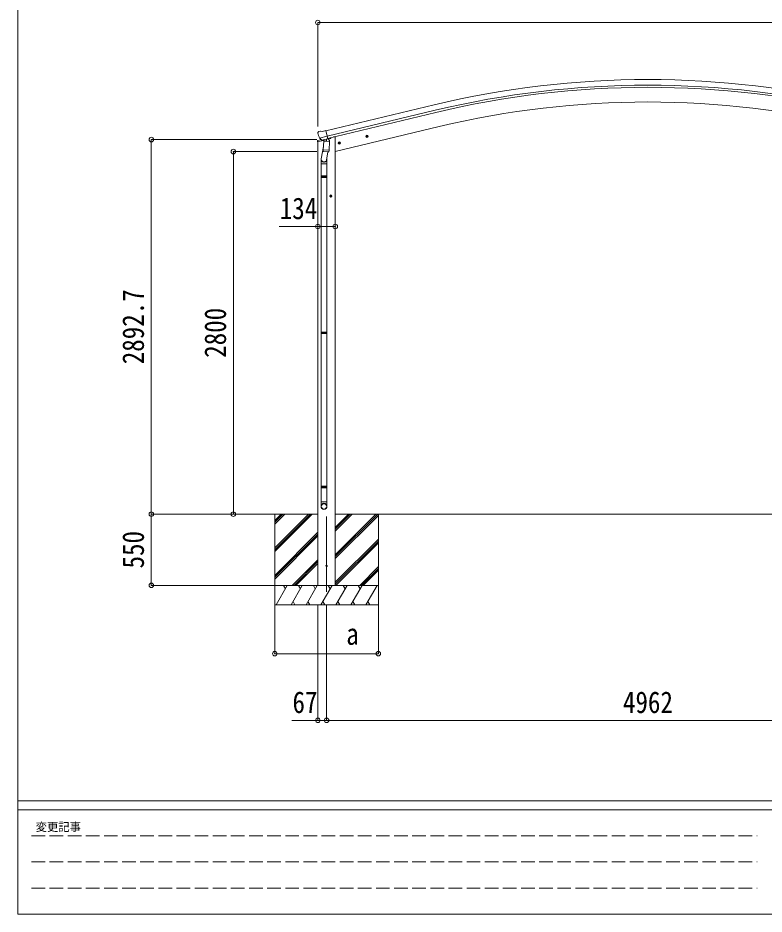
# Model space of a CAD drawing. Units: millimetres at full size. Extents: x -9783 to 9892, y -6828 to 6752.
# Drawn here: x -9783 to -4022, y -6828 to 93 of the extents above; entities that cross this region are included whole.
import ezdxf
from ezdxf.enums import TextEntityAlignment as Align

# ---------------------------------------------------------------- set-up
doc = ezdxf.new("R2010")
doc.units = ezdxf.units.MM
doc.header["$LTSCALE"] = 35
doc.header["$PDMODE"] = 32
doc.header["$PDSIZE"] = 35
doc.linetypes.add('DASHED3', pattern=[4, 3, -1])
for name, color, linetype, lineweight in [('0-0_0', 7, 'Continuous', 9), ('0-1_本体', 4, 'Continuous', 9), ('0-2_部品', 7, 'Continuous', 9), ('0-8_PARTS2', 2, 'Continuous', 9), ('0-A_寸法', 6, 'Continuous', 9), ('F-0_240', 7, 'Continuous', 9)]:
    doc.layers.add(name, color=color, linetype=linetype, lineweight=lineweight)
doc.styles.add('ＭＳ ゴシック', font='')
doc.styles.get('ＭＳ ゴシック').set_extended_font_data('MS Gothic')

msp = doc.modelspace()

# ---------------------------------------------------------------- linework, layer by layer
at = {"layer": '0-0_0'}
for p, q in [((-7466.81, -3739.41), (-7979.03, -3739.42)), ((-7799.81, -3788.01), (-7751.21, -3739.41)), ((-7799.81, -3802.15), (-7737.07, -3739.41)), ((-7799.81, -3816.3), (-7722.93, -3739.41)), ((-7799.81, -4028.43), (-7510.8, -3739.41)), ((-7799.81, -4014.28), (-7524.94, -3739.41)), ((-7799.81, -4000.14), (-7539.08, -3739.41)), ((-7799.81, -3739.41), (-7799.81, -4439.41)), ((-7332.81, -3739.41), (-2505.19, -3739.41)), ((-7332.81, -3841.51), (-7230.71, -3739.41)), ((-7332.81, -3855.65), (-7216.57, -3739.41)), ((-7332.81, -3869.8), (-7202.43, -3739.41)), ((-7332.81, -4067.78), (-7004.44, -3739.41)), ((-7332.81, -4053.64), (-7018.58, -3739.41)), ((-7332.81, -4081.93), (-6999.81, -3748.93)), ((-6999.81, -3739.41), (-6999.81, -4439.41)), ((-7799.81, -4212.27), (-7466.81, -3879.28)), ((-7799.81, -4226.42), (-7466.81, -3893.42)), ((-7799.81, -4240.56), (-7466.81, -3907.56)), ((-7332.81, -4265.77), (-6999.81, -3932.78)), ((-7332.81, -4279.91), (-6999.81, -3946.92)), ((-7328.17, -4289.41), (-6999.81, -3961.06)), ((-7664.82, -4289.41), (-7466.81, -4091.41)), ((-7650.68, -4289.41), (-7466.81, -4105.55)), ((-7636.53, -4289.41), (-7466.81, -4119.69)), ((-7144.32, -4289.41), (-6999.81, -4144.91)), ((-7130.18, -4289.41), (-6999.81, -4159.05)), ((-7116.03, -4289.41), (-6999.81, -4173.19)), ((-6999.81, -4289.41), (-7799.81, -4289.41)), ((-7789.52, -4439.41), (-7702.92, -4289.41)), ((-7717.92, -4315.4), (-7732.92, -4289.41)), ((-7674.05, -4439.41), (-7587.45, -4289.41)), ((-7602.45, -4315.4), (-7617.45, -4289.41)), ((-7558.58, -4439.41), (-7471.98, -4289.41)), ((-7486.98, -4315.4), (-7501.98, -4289.41)), ((-7332.81, -4289.41), (-7466.81, -4289.41)), ((-7443.11, -4439.41), (-7356.51, -4289.41)), ((-7371.51, -4315.4), (-7386.51, -4289.41)), ((-7327.64, -4439.41), (-7241.04, -4289.41)), ((-7256.04, -4315.4), (-7271.04, -4289.41)), ((-7212.17, -4439.41), (-7125.57, -4289.41)), ((-7155.57, -4289.41), (-7140.57, -4315.4)), ((-7096.7, -4439.41), (-7010.1, -4289.41)), ((-7659.05, -4413.44), (-7644.05, -4439.41)), ((-7543.58, -4413.43), (-7528.58, -4439.41)), ((-7428.11, -4413.43), (-7413.11, -4439.41)), ((-7312.64, -4413.44), (-7297.64, -4439.41)), ((-7197.17, -4413.44), (-7182.17, -4439.41)), ((-7081.7, -4413.44), (-7066.7, -4439.41)), ((-7799.81, -4439.41), (-6999.81, -4439.41))]:
    msp.add_line(p, q, dxfattribs=at)
at = {"layer": '0-1_本体'}
for p, q in [((-7405.88, -779.14), (-6570.16, -578.52)), ((-7395.8, -821.14), (-6560.08, -620.5)), ((-7391.87, -837.5), (-6556.15, -636.86)), ((-7332.81, -939.53), (-6529.77, -746.74)), ((-7332.81, -826.41), (-7345.68, -826.41)), ((-7332.81, -826.41), (-7332.81, -4289.41)), ((-7466.81, -862.69), (-7466.81, -4289.41))]:
    msp.add_line(p, q, dxfattribs=at)
for radius in [7073, 7029.83, 7013, 6900]:
    msp.add_arc((-4919, -7456.09), radius, 76.5, 103.5, dxfattribs=at)
at = {"layer": '0-2_部品'}
for p, q in [((-7467.25, -795.07), (-7466.98, -796.22)), ((-7463.03, -786.49), (-7466.89, -792.79)), ((-7459.94, -784.24), (-7446.76, -781.08)), ((-7453.2, -835.37), (-7395.69, -821.57)), ((-7432.2, -783.75), (-7445.46, -781.05)), ((-7432.2, -783.75), (-7406.27, -777.53)), ((-7078.33, -819.32), (-7097.78, -823.98)), ((-7095.35, -823.4), (-7093.22, -816.21)), ((-7090.19, -828.85), (-7095.35, -823.4)), ((-7093.22, -816.21), (-7085.92, -814.45)), ((-7085.72, -831.37), (-7090.39, -811.93)), ((-7085.92, -814.45), (-7080.76, -819.9)), ((-7469.28, -863.29), (-7426.35, -852.98)), ((-7469.28, -856.39), (-7469.28, -863.29)), ((-7440.04, -847.01), (-7466.98, -853.48)), ((-7436.35, -850.28), (-7452.72, -835.79)), ((-7433.64, -850.85), (-7426.12, -849.05)), ((-7432.8, -850.74), (-7431.27, -850.38)), ((-7431.27, -850.38), (-7394.57, -841.57)), ((-7429.43, -850.6), (-7429.49, -851.35)), ((-7428.73, -852.39), (-7402.91, -858.82)), ((-7421.81, -857.73), (-7426.49, -924.57)), ((-7376.12, -860.93), (-7421.81, -857.73)), ((-7420.04, -854.55), (-7420.27, -857.84)), ((-7400.52, -843.39), (-7401.54, -858)), ((-7394.57, -841.57), (-7393.04, -841.2)), ((-7391.48, -839.09), (-7390.54, -839.16)), ((-7390.54, -839.16), (-7377.23, -854.48)), ((-7386.78, -843.48), (-7368.56, -839.1)), ((-7380.8, -927.76), (-7376.12, -860.93)), ((-7377.23, -854.48), (-7377.67, -860.82)), ((-7364.72, -830.99), (-7364.72, -834.24)), ((-7292.25, -870.67), (-7311.7, -875.34)), ((-7309.27, -874.76), (-7307.14, -867.56)), ((-7304.11, -880.2), (-7309.27, -874.76)), ((-7307.14, -867.56), (-7299.84, -865.81)), ((-7299.64, -882.73), (-7304.31, -863.28)), ((-7299.84, -865.81), (-7294.68, -871.26)), ((-7424.75, -899.8), (-7440.67, -995.97)), ((-7427.34, -937.04), (-7426.47, -924.57)), ((-7426.95, -938.39), (-7426.95, -938.39)), ((-7380.8, -927.76), (-7426.49, -924.57)), ((-7425.5, -939.17), (-7383.8, -942.09)), ((-7389.23, -941.71), (-7399.96, -1005.3)), ((-7380.81, -927.76), (-7381.7, -940.46)), ((-7442.82, -1033.13), (-7442.82, -998.78)), ((-7396.82, -1033.13), (-7442.82, -1033.13)), ((-7440.82, -1033.13), (-7440.82, -1127.13)), ((-7398.82, -1033.13), (-7398.82, -1127.13)), ((-7396.82, -998.48), (-7396.82, -1033.13)), ((-7442.82, -1129.13), (-7441.82, -1127.13)), ((-7396.82, -1129.13), (-7442.82, -1129.13)), ((-7396.82, -1137.13), (-7442.82, -1137.13)), ((-7397.82, -1127.13), (-7441.82, -1127.13)), ((-7397.82, -1139.13), (-7441.82, -1139.13)), ((-7440.82, -1139.13), (-7440.82, -2333.47)), ((-7398.82, -1139.13), (-7398.82, -2333.47)), ((-7396.82, -1129.13), (-7397.82, -1127.13)), ((-7396.82, -1137.13), (-7397.82, -1139.13)), ((-7396.82, -1129.13), (-7396.82, -1137.13)), ((-7356.61, -1282.92), (-7376.61, -1282.92)), ((-7374.11, -1282.92), (-7370.36, -1276.42)), ((-7370.36, -1289.42), (-7374.11, -1282.92)), ((-7370.36, -1276.42), (-7362.86, -1276.42)), ((-7366.61, -1292.92), (-7366.61, -1272.92)), ((-7362.86, -1276.42), (-7359.1, -1282.92)), ((-7442.82, -2335.47), (-7441.82, -2333.47)), ((-7442.82, -2335.47), (-7442.82, -2343.47)), ((-7396.82, -2335.47), (-7442.82, -2335.47)), ((-7442.82, -2343.47), (-7441.82, -2345.47)), ((-7396.82, -2343.47), (-7442.82, -2343.47)), ((-7397.82, -2333.47), (-7441.82, -2333.47)), ((-7397.82, -2345.47), (-7441.82, -2345.47)), ((-7440.82, -2345.47), (-7440.82, -3523.51)), ((-7398.82, -2345.47), (-7398.82, -3523.51)), ((-7396.82, -2335.47), (-7397.82, -2333.47)), ((-7396.82, -2343.47), (-7397.82, -2345.47)), ((-7396.82, -2335.47), (-7396.82, -2343.47)), ((-7442.82, -3525.51), (-7441.82, -3523.51)), ((-7442.82, -3525.51), (-7442.82, -3533.51)), ((-7396.82, -3525.51), (-7442.82, -3525.51)), ((-7397.82, -3523.51), (-7441.82, -3523.51)), ((-7396.82, -3525.51), (-7397.82, -3523.51)), ((-7396.82, -3525.51), (-7396.82, -3533.51)), ((-7442.82, -3533.51), (-7441.82, -3535.51)), ((-7396.82, -3533.51), (-7442.82, -3533.51)), ((-7397.82, -3535.51), (-7441.82, -3535.51)), ((-7440.82, -3535.51), (-7440.82, -3645.51)), ((-7398.82, -3535.51), (-7398.82, -3645.51)), ((-7396.82, -3533.51), (-7397.82, -3535.51)), ((-7396.82, -3645.51), (-7442.82, -3645.51)), ((-7442.82, -3679.65), (-7442.82, -3645.51)), ((-7396.82, -3679.65), (-7396.82, -3645.51))]:
    msp.add_line(p, q, dxfattribs=at)
for points in [[(-7400.84, -842.98), (-7391.11, -840.64), (-7406.27, -777.53)], [(-7080.76, -819.9), (-7082.89, -827.09), (-7090.19, -828.85)], [(-7453.47, -834.8), (-7452.88, -835.64), (-7452.72, -835.79)], [(-7400.84, -842.98), (-7401.07, -843.13), (-7425.84, -849.07), (-7426.12, -849.05)], [(-7294.68, -871.26), (-7296.81, -878.45), (-7304.11, -880.2)], [(-7442.82, -1129.13), (-7442.82, -1137.13), (-7441.82, -1139.13)], [(-7359.1, -1282.92), (-7362.86, -1289.42), (-7370.36, -1289.42)]]:
    msp.add_lwpolyline(points, dxfattribs=at)
for centre, radius in [((-7088.05, -821.65), 8.5), ((-7088.05, -821.65), 7.7), ((-7088.05, -821.65), 6.5), ((-7301.98, -873.01), 8.5), ((-7301.98, -873.01), 7.7), ((-7301.98, -873.01), 6.5), ((-7366.61, -1282.92), 8.5), ((-7366.61, -1282.92), 7.7), ((-7366.61, -1282.92), 6.5)]:
    msp.add_circle(centre, radius, dxfattribs=at)
at = {"layer": '0-2_部品', "color": 4}
msp.add_circle((-7399.81, -4139.41), 5, dxfattribs=at)
at = {"layer": '0-2_部品'}
for centre, radius, start, end in [((-7270.17, -748.97), 202.4, 193.5, 205.09125), ((-7458.77, -789.1), 5, 103.5, 148.5), ((-7446.05, -783.99), 3, 78.5, 103.5), ((-7466.28, -856.39), 3, 103.5, 180), ((-7432.92, -850.26), 0.5, 248.23754, 283.5), ((-7429.93, -850.57), 0.5, 356, 103.5), ((-7428.49, -851.42), 1, 176, 256), ((-7402.56, -857.85), 1.03, 250.03897, 351.96569), ((-7399.92, -843.47), 0.604, 100.59842, 172.20595), ((-7393.15, -840.71), 0.5, 283.5, 318.76246), ((-7369.72, -834.24), 5, 283.5, 0), ((-7425.4, -937.21), 1.95, 175.04017, 217.47766), ((-7425.36, -937.18), 2, 217.40962, 266), ((-7383.66, -940.09), 2, 266, 349.46843), ((-7412.82, -998.78), 30, 177.45142, 180)]:
    msp.add_arc(centre, radius, start, end, dxfattribs=at)
for centre, major_axis, ratio, start_param, end_param in [((-7464.33, -794.35), (-1.57, -2.57), 0.99628, 4.712389, 5.4996506), ((-7434.36, -848.03), (-0.73, -2.92), 0.997631, 5.8041905, 6.6006116), ((-7434.3, -847.8), (2.63, 3.16), 0.650902, 4.0958226, 4.1686332), ((-7434.33, -847.93), (-0.73, -2.92), 0.997631, 0.3902369, 0.4789948), ((-7419.82, -998.48), (23, 0), 0.996195, 2.5560258, 6.5663028), ((-7419.82, -998.48), (21, 0), 0.996195, 2.9349147, 5.9512394), ((-7419.82, -3677.91), (-23, 0), 0.996195, 3.1415927, 6.2831853), ((-7419.82, -3679.65), (-23, 0), 0.996195, 3.1415927, 6.2831853), ((-7419.82, -3679.65), (0, -23.43), 0.981806, 4.712389, 7.8539816)]:
    msp.add_ellipse(centre, major_axis=major_axis, ratio=ratio, start_param=start_param, end_param=end_param, dxfattribs=at)
msp.add_ellipse((-7419.82, -3679.65), major_axis=(21, 0), ratio=0.996195, dxfattribs=at)
at = {"layer": '0-8_PARTS2', "color": 6}
msp.add_line((-7467.31, 56.99), (-2370.29, 56.99), dxfattribs=at)
at = {"layer": '0-8_PARTS2'}
msp.add_line((-7399.81, -4340.35), (-7399.81, -3756.4), dxfattribs=at)
at = {"layer": '0-A_寸法'}
for p, q in [((-7467.31, 56.99), (-7467.31, -745.35)), ((-8753.09, -3739.42), (-8753.09, -846.71)), ((-8753.09, -846.71), (-7474.26, -846.71)), ((-8119.38, -3739.42), (-8119.38, -939.43)), ((-8119.38, -939.43), (-7474.26, -939.43)), ((-7466.81, -1518.17), (-7766.81, -1518.17)), ((-7332.81, -1518.17), (-7466.81, -1518.17)), ((-8753.09, -3739.42), (-7804.07, -3739.42)), ((-8753.09, -3739.42), (-7806.82, -3739.42)), ((-8753.09, -3739.42), (-8753.09, -4289.41)), ((-8119.38, -3739.42), (-7806.82, -3739.42)), ((-8753.09, -4289.41), (-7805.1, -4289.41)), ((-7799.81, -4817.32), (-7799.81, -4442.91)), ((-7466.81, -5332.3), (-7466.81, -4442.91)), ((-7399.81, -5332.3), (-7399.81, -4442.91)), ((-6999.81, -4817.32), (-6999.81, -4442.91)), ((-7799.81, -4817.32), (-6999.81, -4817.32)), ((-7466.81, -5332.3), (-7666.81, -5332.3)), ((-7466.81, -5332.3), (-7399.81, -5332.3)), ((-7399.81, -5332.3), (-2437.79, -5332.3))]:
    msp.add_line(p, q, dxfattribs=at)
for p in [(-7467.31, 56.99), (-8753.09, -846.71), (-8119.38, -939.43), (-7466.81, -1518.17), (-7332.81, -1518.17), (-8753.09, -3739.42), (-8119.38, -3739.42), (-8753.09, -4289.41), (-7799.81, -4817.32), (-6999.81, -4817.32), (-7466.81, -5332.3), (-7399.81, -5332.3)]:
    msp.add_point(p, dxfattribs=at)
at = {"layer": 'F-0_240', "color": 5}
for p, q in [((-9783.03, 6751.9), (-9783.03, -6828.1)), ((-9783.03, -5953.1), (9396.97, -5953.1)), ((-9783.03, -6023.1), (6285.75, -6023.1)), ((-9783.03, -6828.1), (9396.97, -6828.1))]:
    msp.add_line(p, q, dxfattribs=at)
at = {"layer": 'F-0_240', "color": 4, "linetype": 'DASHED3'}
for p, q in [((-9678.03, -6224.35), (-4074.25, -6224.35)), ((-9678.03, -6425.6), (-4074.25, -6425.6)), ((-9678.03, -6626.85), (-4074.25, -6626.85))]:
    msp.add_line(p, q, dxfattribs=at)

# ---------------------------------------------------------------- texts
at = {"layer": '0-A_寸法', "color": 7, "style": 'ＭＳ ゴシック', "width": 0.85}
for s, p in [('134', (-7761.18, -1511.17)), ('a', (-7247.93, -4798.32)), ('67', (-7663.06, -5325.3)), ('4962', (-5111.3, -5325.3))]:
    msp.add_text(s, height=166.8, dxfattribs=at).set_placement(p, align=Align.BOTTOM_LEFT)
for s, p in [('2892.7', (-8760.09, -2581.82)), ('2800', (-8126.38, -2531.93)), ('550', (-8760.09, -4158.79))]:
    msp.add_text(s, height=166.8, rotation=90, dxfattribs=at).set_placement(p, align=Align.BOTTOM_LEFT)
at = {"layer": 'F-0_240', "style": 'ＭＳ ゴシック'}
msp.add_text('変更記事', height=64.15, dxfattribs=at).set_placement((-9646.27, -6206.85), align=Align.BOTTOM_LEFT)

doc.saveas('drawing.dxf')
